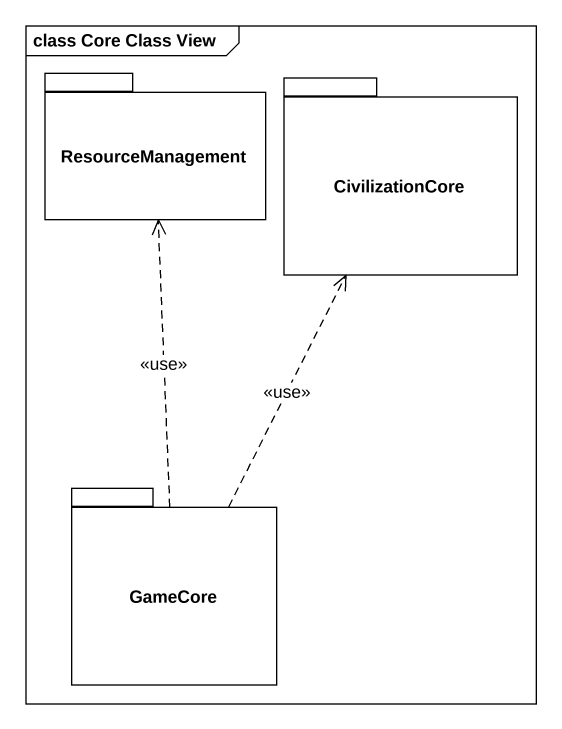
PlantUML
@startuml
mainframe class Core Class View
package ResourceManagement {
}
package CivilizationCore {
}
package GameCore {
}
GameCore .up.> ResourceManagement : <<use>>
GameCore .up.> CivilizationCore : <<use>>
@enduml
